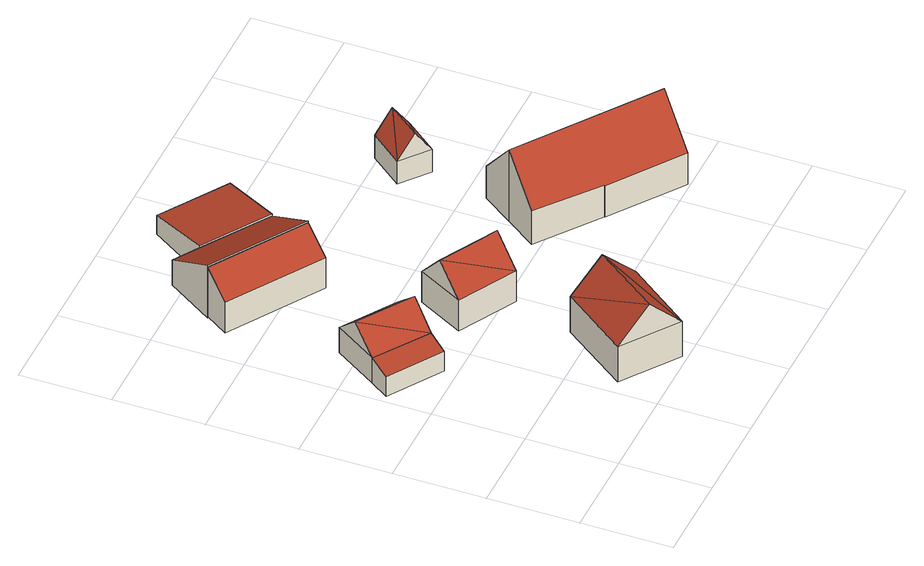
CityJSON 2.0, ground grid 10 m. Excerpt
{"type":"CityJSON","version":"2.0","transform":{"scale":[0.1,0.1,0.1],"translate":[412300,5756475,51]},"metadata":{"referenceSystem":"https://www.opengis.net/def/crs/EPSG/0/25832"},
"CityObjects":{
"building1":{"type":"Building","attributes":{"Gemeindeschluessel":"05515000","Geometrietyp2DReferenz":"3000","function":"51009_1610","roofType":"2100","measuredHeight":3.19},"geometry":[{"type":"Solid","lod":"2","boundaries":[[[[0,1,2,3]],[[4,5,1,0]],[[6,7,5,4]],[[3,2,7,6]],[[4,0,3,6]],[[1,5,7,2]]]],"semantics":{"surfaces":[{"type":"WallSurface"},{"type":"RoofSurface"},{"type":"GroundSurface"}],"values":[[0,0,0,0,1,2]]}}]},
"building2":{"type":"Building","attributes":{"Gemeindeschluessel":"05515000","Geometrietyp2DReferenz":"3000","function":"31001_1310","roofType":"3100","measuredHeight":5.91},"geometry":[{"type":"Solid","lod":"2","boundaries":[[[[0,1,5,4]],[[8,9,1,0]],[[10,11,9,8]],[[4,5,11,10]],[[0,12,8]],[[10,13,4]],[[4,13,12]],[[12,0,4]],[[13,10,8]],[[8,12,13]],[[1,9,11,5]]]],"semantics":{"surfaces":[{"type":"WallSurface"},{"type":"RoofSurface"},{"type":"GroundSurface"}],"values":[[0,0,0,0,0,0,1,1,1,1,2]]}}]},
"building3":{"type":"Building","attributes":{"Gemeindeschluessel":"05515000","Geometrietyp2DReferenz":"3000","function":"31001_1000","roofType":"3100","measuredHeight":8.38},"geometry":[{"type":"Solid","lod":"2","boundaries":[[[[14,15,16,17]],[[18,19,15,14]],[[20,21,19,18]],[[17,16,21,20]],[[14,22,18]],[[20,23,17]],[[23,22,14]],[[14,17,23]],[[20,18,22]],[[22,23,20]],[[15,19,21,16]]]],"semantics":{"surfaces":[{"type":"WallSurface"},{"type":"RoofSurface"},{"type":"GroundSurface"}],"values":[[0,0,0,0,0,0,1,1,1,1,2]]}}]},
"building4":{"type":"Building","attributes":{"Gemeindeschluessel":"05515000","Geometrietyp2DReferenz":"3000","function":"51009_1610","roofType":"2100","measuredHeight":6.34},"geometry":[{"type":"Solid","lod":"2","boundaries":[[[[24,25,26,27]],[[28,29,25,24]],[[30,31,29,28]],[[27,26,31,30]],[[28,24,27,30]],[[25,29,31,26]]]],"semantics":{"surfaces":[{"type":"WallSurface"},{"type":"RoofSurface"},{"type":"GroundSurface"}],"values":[[0,0,0,0,1,2]]}}]},
"building5":{"type":"Building","attributes":{"Gemeindeschluessel":"05515000","Geometrietyp2DReferenz":"3000","function":"31001_1000","roofType":"3100","measuredHeight":7.2},"geometry":[{"type":"Solid","lod":"2","boundaries":[[[[32,33,34,35]],[[36,37,33,32]],[[38,39,37,36]],[[35,34,39,38]],[[32,40,36]],[[38,41,35]],[[35,41,40]],[[40,32,35]],[[41,38,36]],[[36,40,41]],[[33,37,39,34]]]],"semantics":{"surfaces":[{"type":"WallSurface"},{"type":"RoofSurface"},{"type":"GroundSurface"}],"values":[[0,0,0,0,0,0,1,1,1,1,2]]}}]},
"building6":{"type":"Building","attributes":{"Gemeindeschluessel":"05515000","Geometrietyp2DReferenz":"3000","function":"31001_2700","roofType":"2100","measuredHeight":6.64},"geometry":[{"type":"Solid","lod":"2","boundaries":[[[[42,43,44,45]],[[46,47,43,42]],[[48,49,47,46]],[[50,51,49,48]],[[45,44,51,50]],[[48,46,42,45,50]],[[43,47,49,51,44]]]],"semantics":{"surfaces":[{"type":"WallSurface"},{"type":"RoofSurface"},{"type":"GroundSurface"}],"values":[[0,0,0,0,0,1,2]]}}]},
"building7":{"type":"Building","attributes":{"Gemeindeschluessel":"05515000","Geometrietyp2DReferenz":"3000","function":"51009_1610","roofType":"2100","measuredHeight":3.5},"geometry":[{"type":"Solid","lod":"2","boundaries":[[[[52,53,54,55]],[[56,57,53,52]],[[58,59,57,56]],[[55,54,59,58]],[[56,52,55,58]],[[53,57,59,54]]]],"semantics":{"surfaces":[{"type":"WallSurface"},{"type":"RoofSurface"},{"type":"GroundSurface"}],"values":[[0,0,0,0,1,2]]}}]},
"building8":{"type":"Building","attributes":{"Gemeindeschluessel":"05515000","Geometrietyp2DReferenz":"3000","function":"31001_1000","roofType":"3100","measuredHeight":9.2},"address":[{"country":"Germany","locality":"Münster","thoroughfareNumber":"55","thoroughfareName":"Alter Mühlenweg"}],"geometry":[{"type":"Solid","lod":"2","boundaries":[[[[60,61,62,63]],[[64,65,61,60]],[[66,67,65,64]],[[68,69,67,66]],[[70,71,69,68]],[[72,73,71,70]],[[74,75,73,72]],[[76,77,75,74]],[[78,79,77,76]],[[63,62,79,78]],[[72,70,68,66,64,74]],[[60,63,78,76,74,64]],[[61,65,67,69,71,73,75,77,79,62]]]],"semantics":{"surfaces":[{"type":"WallSurface"},{"type":"RoofSurface"},{"type":"GroundSurface"}],"values":[[0,0,0,0,0,0,0,0,0,0,1,1,2]]}}]},
"building9":{"type":"Building","attributes":{"Gemeindeschluessel":"05515000","Geometrietyp2DReferenz":"3000","function":"31001_1310","roofType":"3100","measuredHeight":5.68},"geometry":[{"type":"Solid","lod":"2","boundaries":[[[[80,81,82,83]],[[84,85,81,80]],[[86,87,85,84]],[[83,82,87,86]],[[80,88,84]],[[86,89,83]],[[83,89,88]],[[88,80,83]],[[89,86,84]],[[84,88,89]],[[81,85,87,82]]]],"semantics":{"surfaces":[{"type":"WallSurface"},{"type":"RoofSurface"},{"type":"GroundSurface"}],"values":[[0,0,0,0,0,0,1,1,1,1,2]]}}]}
},
"vertices":[
[21,272,34],[21,272,2],[7,251,2],[7,251,27],[79,233,34],[79,233,2],[65,213,27],[65,213,2],
[52,320,34],[52,320,2],[111,282,34],[111,282,2],[36,296,61],[95,257,61],
[168,121,48],[168,121,3],[114,48,3],[114,48,48],[229,76,48],[229,76,3],[175,4,48],[175,4,3],[198,99,86],[144,26,86],
[53,461,66],[53,461,3],[36,435,3],[36,435,42],[155,396,66],[155,396,3],[138,370,42],[138,370,3],
[129,224,40],[129,224,1],[193,189,1],[193,189,40],[157,275,40],[157,275,1],[220,241,40],[220,241,1],[143,250,73],[207,215,73],
[87,513,33],[87,513,1],[53,461,1],[53,461,68],[115,495,33],[115,495,1],[188,448,33],[188,448,1],[155,396,68],[155,396,1],
[188,448,35],[188,448,0],[229,510,0],[229,510,24],[115,495,35],[115,495,0],[155,558,24],[155,558,0],
[477,173,41],[477,173,1],[399,229,1],[399,229,41],[452,138,93],[452,138,1],[426,102,41],[426,102,1],[348,158,41],[348,158,1],[348,159,41],[348,159,1],[281,209,44],[281,209,1],[305,243,93],[305,243,1],[330,278,42],[330,278,1],[399,228,42],[399,228,1],
[348,343,29],[348,343,0],[377,379,0],[377,379,29],[318,368,29],[318,368,0],[347,404,29],[347,404,0],[333,355,57],[362,392,57]
]}
